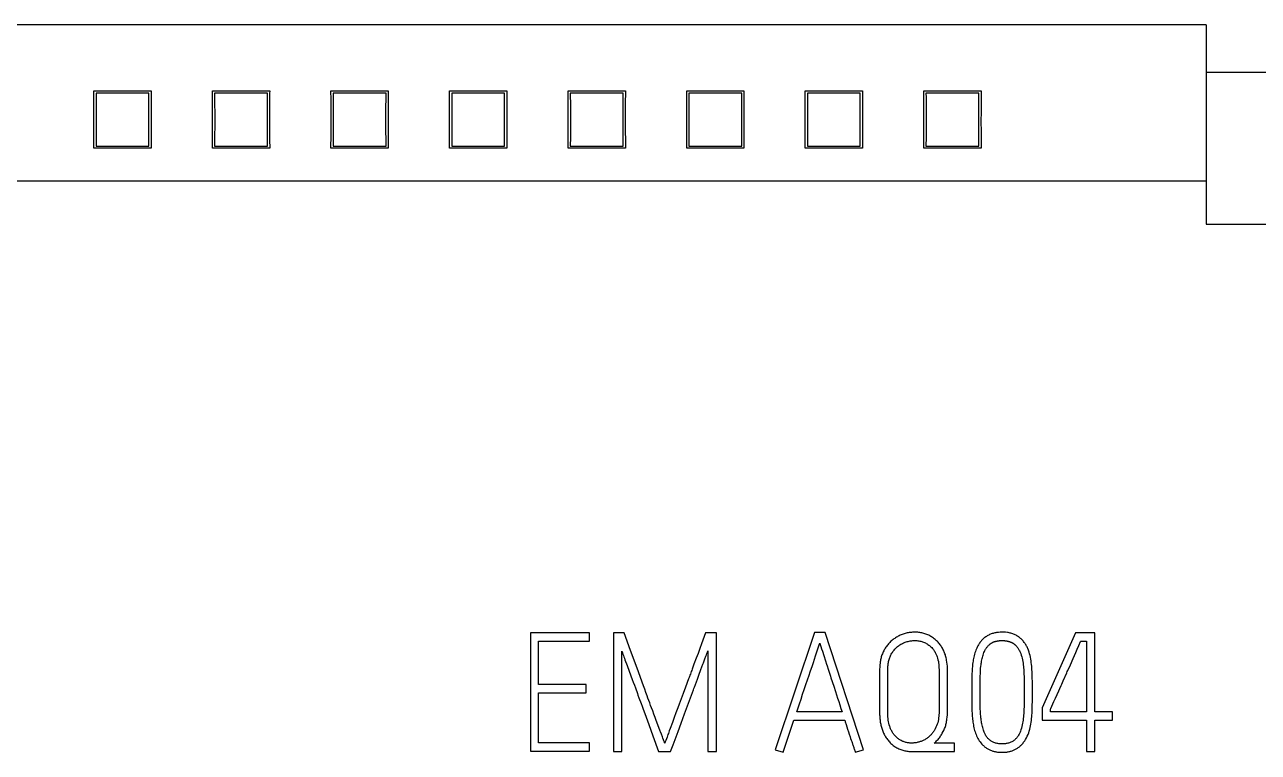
# Model space of a CAD drawing. Header units: inches. Extents: x 9000 to 22395, y 8106 to 17135.
# Drawn here: x 10440.5 to 10498.3, y 8405.4 to 8439.4 of the extents above; entities that cross this region are included whole.
import ezdxf

# ---------------------------------------------------------------- set-up
doc = ezdxf.new("R2010")
doc.units = ezdxf.units.IN
doc.header["$MEASUREMENT"] = 0
doc.layers.add('20000_FRONT_O', color=7, linetype='Continuous')
doc.layers.add('20500_FRONT_O_LABELING', color=7, linetype='Continuous')

msp = doc.modelspace()

# ---------------------------------------------------------------- linework, layer by layer
at = {"layer": '20000_FRONT_O', "linetype": 'Continuous'}
for p, q in [((10495.891, 8439.41), (10405.686, 8439.41)), ((10495.891, 8439.41), (10495.891, 8430.078)), ((10495.891, 8437.188), (10500.779, 8437.188)), ((10443.783, 8435.916), (10443.782, 8436.308)), ((10443.782, 8436.308), (10446.464, 8436.308)), ((10446.464, 8436.308), (10446.464, 8436.196)), ((10449.338, 8435.916), (10449.336, 8436.308)), ((10449.336, 8436.308), (10452.019, 8436.308)), ((10452.019, 8436.308), (10452.018, 8436.196)), ((10454.892, 8435.916), (10454.891, 8436.308)), ((10454.891, 8436.308), (10457.573, 8436.308)), ((10457.573, 8436.308), (10457.573, 8436.196)), ((10460.447, 8435.916), (10460.445, 8436.308)), ((10460.445, 8436.308), (10463.128, 8436.308)), ((10463.128, 8436.308), (10463.127, 8436.196)), ((10466.001, 8435.916), (10466, 8436.308)), ((10466, 8436.308), (10468.682, 8436.308)), ((10468.682, 8436.308), (10468.682, 8436.196)), ((10471.556, 8435.916), (10471.554, 8436.308)), ((10471.554, 8436.308), (10474.237, 8436.308)), ((10474.237, 8436.308), (10474.236, 8436.196)), ((10477.11, 8435.916), (10477.109, 8436.308)), ((10477.109, 8436.308), (10479.791, 8436.308)), ((10479.791, 8436.308), (10479.79, 8436.028)), ((10482.665, 8435.916), (10482.663, 8436.308)), ((10482.663, 8436.308), (10485.346, 8436.308)), ((10485.346, 8436.308), (10485.345, 8436.196)), ((10443.785, 8435.518), (10443.783, 8435.916)), ((10443.884, 8436.204), (10443.885, 8436.002)), ((10446.362, 8436.204), (10443.884, 8436.204)), ((10446.359, 8435.592), (10446.36, 8435.901)), ((10446.462, 8435.801), (10446.461, 8435.341)), ((10446.464, 8436.196), (10446.462, 8435.801)), ((10449.339, 8435.518), (10449.338, 8435.916)), ((10449.439, 8436.204), (10449.44, 8436.002)), ((10451.916, 8436.204), (10449.439, 8436.204)), ((10451.914, 8435.592), (10451.915, 8435.901)), ((10452.017, 8435.801), (10452.016, 8435.341)), ((10452.018, 8436.196), (10452.017, 8435.801)), ((10454.894, 8435.518), (10454.892, 8435.916)), ((10454.993, 8436.204), (10454.994, 8436.002)), ((10457.471, 8436.204), (10454.993, 8436.204)), ((10457.468, 8435.592), (10457.469, 8435.901)), ((10457.571, 8435.801), (10457.57, 8435.341)), ((10457.573, 8436.196), (10457.571, 8435.801)), ((10460.448, 8435.518), (10460.447, 8435.916)), ((10460.548, 8436.204), (10460.549, 8436.002)), ((10463.025, 8436.204), (10460.548, 8436.204)), ((10463.023, 8435.592), (10463.024, 8435.901)), ((10463.126, 8435.801), (10463.125, 8435.341)), ((10463.127, 8436.196), (10463.126, 8435.801)), ((10466.003, 8435.518), (10466.001, 8435.916)), ((10466.102, 8436.204), (10466.103, 8436.002)), ((10468.58, 8436.204), (10466.102, 8436.204)), ((10468.577, 8435.592), (10468.578, 8435.901)), ((10468.68, 8435.801), (10468.679, 8435.341)), ((10468.682, 8436.196), (10468.68, 8435.801)), ((10471.557, 8435.518), (10471.556, 8435.916)), ((10471.657, 8436.204), (10471.658, 8436.002)), ((10474.134, 8436.204), (10471.657, 8436.204)), ((10474.132, 8435.592), (10474.133, 8435.901)), ((10474.235, 8435.801), (10474.234, 8435.341)), ((10474.236, 8436.196), (10474.235, 8435.801)), ((10477.112, 8435.518), (10477.11, 8435.916)), ((10477.211, 8436.204), (10477.212, 8436.002)), ((10479.689, 8436.204), (10477.211, 8436.204)), ((10479.686, 8435.592), (10479.687, 8435.901)), ((10479.79, 8436.028), (10479.789, 8435.63)), ((10482.666, 8435.518), (10482.665, 8435.916)), ((10482.766, 8436.204), (10482.767, 8436.002)), ((10485.243, 8436.204), (10482.766, 8436.204)), ((10485.241, 8435.592), (10485.242, 8435.901)), ((10485.344, 8435.801), (10485.343, 8435.341)), ((10485.345, 8436.196), (10485.344, 8435.801)), ((10443.785, 8435.056), (10443.785, 8435.518)), ((10446.461, 8435.341), (10446.461, 8434.877)), ((10449.34, 8435.056), (10449.339, 8435.518)), ((10452.016, 8435.341), (10452.015, 8434.877)), ((10454.894, 8435.056), (10454.894, 8435.518)), ((10457.57, 8435.341), (10457.57, 8434.877)), ((10460.449, 8435.056), (10460.448, 8435.518)), ((10463.125, 8435.341), (10463.124, 8434.877)), ((10466.003, 8435.056), (10466.003, 8435.518)), ((10468.679, 8435.341), (10468.679, 8434.877)), ((10471.558, 8435.056), (10471.557, 8435.518)), ((10474.234, 8435.341), (10474.233, 8434.877)), ((10477.112, 8435.056), (10477.112, 8435.518)), ((10479.789, 8435.63), (10479.788, 8435.167)), ((10479.788, 8435.167), (10479.788, 8434.703)), ((10482.667, 8435.056), (10482.666, 8435.518)), ((10485.343, 8435.341), (10485.342, 8434.877)), ((10443.784, 8434.131), (10443.785, 8434.592)), ((10443.785, 8434.592), (10443.785, 8435.056)), ((10446.461, 8434.877), (10446.461, 8434.415)), ((10449.338, 8434.131), (10449.339, 8434.592)), ((10449.339, 8434.592), (10449.34, 8435.056)), ((10452.015, 8434.877), (10452.016, 8434.415)), ((10454.893, 8434.131), (10454.894, 8434.592)), ((10454.894, 8434.592), (10454.894, 8435.056)), ((10457.57, 8434.877), (10457.57, 8434.415)), ((10460.447, 8434.131), (10460.448, 8434.592)), ((10460.448, 8434.592), (10460.449, 8435.056)), ((10463.124, 8434.877), (10463.125, 8434.415)), ((10466.002, 8434.131), (10466.003, 8434.592)), ((10466.003, 8434.592), (10466.003, 8435.056)), ((10468.679, 8434.877), (10468.679, 8434.415)), ((10471.556, 8434.131), (10471.557, 8434.592)), ((10471.557, 8434.592), (10471.558, 8435.056)), ((10474.233, 8434.877), (10474.234, 8434.415)), ((10477.111, 8434.131), (10477.112, 8434.592)), ((10477.112, 8434.592), (10477.112, 8435.056)), ((10479.788, 8434.703), (10479.789, 8434.243)), ((10482.665, 8434.131), (10482.666, 8434.592)), ((10482.666, 8434.592), (10482.667, 8435.056)), ((10485.342, 8434.877), (10485.343, 8434.415)), ((10443.782, 8433.736), (10443.784, 8434.131)), ((10443.887, 8434.34), (10443.886, 8434.032)), ((10446.461, 8434.415), (10446.463, 8434.017)), ((10446.463, 8434.017), (10446.464, 8433.625)), ((10449.337, 8433.736), (10449.338, 8434.131)), ((10449.441, 8434.34), (10449.44, 8434.032)), ((10452.016, 8434.415), (10452.017, 8434.017)), ((10452.017, 8434.017), (10452.019, 8433.625)), ((10454.891, 8433.736), (10454.893, 8434.131)), ((10454.996, 8434.34), (10454.995, 8434.032)), ((10457.57, 8434.415), (10457.572, 8434.017)), ((10457.572, 8434.017), (10457.573, 8433.625)), ((10460.446, 8433.736), (10460.447, 8434.131)), ((10460.55, 8434.34), (10460.549, 8434.032)), ((10463.125, 8434.415), (10463.126, 8434.017)), ((10463.126, 8434.017), (10463.128, 8433.625)), ((10466, 8433.736), (10466.002, 8434.131)), ((10466.105, 8434.34), (10466.104, 8434.032)), ((10468.679, 8434.415), (10468.681, 8434.017)), ((10468.681, 8434.017), (10468.682, 8433.625)), ((10471.555, 8433.736), (10471.556, 8434.131)), ((10471.659, 8434.34), (10471.658, 8434.032)), ((10474.234, 8434.415), (10474.235, 8434.017)), ((10474.235, 8434.017), (10474.237, 8433.625)), ((10477.109, 8433.736), (10477.111, 8434.131)), ((10477.214, 8434.34), (10477.213, 8434.032)), ((10479.688, 8433.829), (10479.687, 8434.032)), ((10479.789, 8434.243), (10479.79, 8433.848)), ((10482.664, 8433.736), (10482.665, 8434.131)), ((10482.768, 8434.34), (10482.767, 8434.032)), ((10485.343, 8434.415), (10485.344, 8434.017)), ((10485.344, 8434.017), (10485.346, 8433.625)), ((10443.782, 8433.625), (10443.782, 8433.736)), ((10446.464, 8433.625), (10443.782, 8433.625)), ((10443.884, 8433.729), (10446.362, 8433.729)), ((10446.362, 8433.729), (10446.361, 8433.93)), ((10449.336, 8433.625), (10449.337, 8433.736)), ((10452.019, 8433.625), (10449.336, 8433.625)), ((10449.439, 8433.729), (10451.916, 8433.729)), ((10451.916, 8433.729), (10451.915, 8433.93)), ((10454.891, 8433.625), (10454.891, 8433.736)), ((10457.573, 8433.625), (10454.891, 8433.625)), ((10454.993, 8433.729), (10457.471, 8433.729)), ((10457.471, 8433.729), (10457.47, 8433.93)), ((10460.445, 8433.625), (10460.446, 8433.736)), ((10463.128, 8433.625), (10460.445, 8433.625)), ((10460.548, 8433.729), (10463.025, 8433.729)), ((10463.025, 8433.729), (10463.024, 8433.93)), ((10466, 8433.625), (10466, 8433.736)), ((10468.682, 8433.625), (10466, 8433.625)), ((10466.102, 8433.729), (10468.58, 8433.729)), ((10468.58, 8433.729), (10468.579, 8433.93)), ((10471.554, 8433.625), (10471.555, 8433.736)), ((10474.237, 8433.625), (10471.554, 8433.625)), ((10471.657, 8433.729), (10474.134, 8433.729)), ((10474.134, 8433.729), (10474.133, 8433.93)), ((10477.109, 8433.625), (10477.109, 8433.736)), ((10479.791, 8433.625), (10477.109, 8433.625)), ((10477.211, 8433.729), (10479.689, 8433.729)), ((10479.689, 8433.729), (10479.688, 8433.829)), ((10479.79, 8433.848), (10479.791, 8433.625)), ((10482.663, 8433.625), (10482.664, 8433.736)), ((10485.346, 8433.625), (10482.663, 8433.625)), ((10482.766, 8433.729), (10485.243, 8433.729)), ((10485.243, 8433.729), (10485.242, 8433.93)), ((10495.891, 8432.086), (10405.686, 8432.086)), ((10495.891, 8430.078), (10500.779, 8430.078))]:
    msp.add_line(p, q, dxfattribs=at)
for points in [[(10443.885, 8436.002), (10443.886, 8435.798), (10443.887, 8435.592), (10443.887, 8435.384), (10443.887, 8435.176), (10443.888, 8434.966), (10443.887, 8434.757), (10443.887, 8434.548), (10443.887, 8434.34)], [(10446.36, 8435.901), (10446.361, 8436.103), (10446.362, 8436.204)], [(10449.44, 8436.002), (10449.441, 8435.798), (10449.441, 8435.592), (10449.442, 8435.384), (10449.442, 8435.176), (10449.442, 8434.966), (10449.442, 8434.757), (10449.442, 8434.548), (10449.441, 8434.34)], [(10451.915, 8435.901), (10451.916, 8436.103), (10451.916, 8436.204)], [(10454.994, 8436.002), (10454.995, 8435.798), (10454.996, 8435.592), (10454.996, 8435.384), (10454.996, 8435.176), (10454.997, 8434.966), (10454.996, 8434.757), (10454.996, 8434.548), (10454.996, 8434.34)], [(10457.469, 8435.901), (10457.47, 8436.103), (10457.471, 8436.204)], [(10460.549, 8436.002), (10460.55, 8435.798), (10460.55, 8435.592), (10460.551, 8435.384), (10460.551, 8435.176), (10460.551, 8434.966), (10460.551, 8434.757), (10460.551, 8434.548), (10460.55, 8434.34)], [(10463.024, 8435.901), (10463.025, 8436.103), (10463.025, 8436.204)], [(10466.103, 8436.002), (10466.104, 8435.798), (10466.105, 8435.592), (10466.105, 8435.384), (10466.105, 8435.176), (10466.106, 8434.966), (10466.105, 8434.757), (10466.105, 8434.548), (10466.105, 8434.34)], [(10468.578, 8435.901), (10468.579, 8436.103), (10468.58, 8436.204)], [(10471.658, 8436.002), (10471.659, 8435.798), (10471.659, 8435.592), (10471.66, 8435.384), (10471.66, 8435.176), (10471.66, 8434.966), (10471.66, 8434.757), (10471.66, 8434.548), (10471.659, 8434.34)], [(10474.133, 8435.901), (10474.134, 8436.103), (10474.134, 8436.204)], [(10477.212, 8436.002), (10477.213, 8435.798), (10477.214, 8435.592), (10477.214, 8435.384), (10477.214, 8435.176), (10477.215, 8434.966), (10477.214, 8434.757), (10477.214, 8434.548), (10477.214, 8434.34)], [(10479.687, 8435.901), (10479.688, 8436.103), (10479.689, 8436.204)], [(10482.767, 8436.002), (10482.768, 8435.798), (10482.768, 8435.592), (10482.769, 8435.384), (10482.769, 8435.176), (10482.769, 8434.966), (10482.769, 8434.757), (10482.769, 8434.548), (10482.768, 8434.34)], [(10485.242, 8435.901), (10485.243, 8436.103), (10485.243, 8436.204)], [(10446.361, 8433.93), (10446.36, 8434.134), (10446.359, 8434.34), (10446.359, 8434.548), (10446.359, 8434.757), (10446.358, 8434.966), (10446.359, 8435.176), (10446.359, 8435.384), (10446.359, 8435.592)], [(10451.915, 8433.93), (10451.914, 8434.134), (10451.914, 8434.34), (10451.913, 8434.548), (10451.913, 8434.757), (10451.913, 8434.966), (10451.913, 8435.176), (10451.913, 8435.384), (10451.914, 8435.592)], [(10457.47, 8433.93), (10457.469, 8434.134), (10457.468, 8434.34), (10457.468, 8434.548), (10457.468, 8434.757), (10457.467, 8434.966), (10457.468, 8435.176), (10457.468, 8435.384), (10457.468, 8435.592)], [(10463.024, 8433.93), (10463.023, 8434.134), (10463.023, 8434.34), (10463.022, 8434.548), (10463.022, 8434.757), (10463.022, 8434.966), (10463.022, 8435.176), (10463.022, 8435.384), (10463.023, 8435.592)], [(10468.579, 8433.93), (10468.578, 8434.134), (10468.577, 8434.34), (10468.577, 8434.548), (10468.577, 8434.757), (10468.576, 8434.966), (10468.577, 8435.176), (10468.577, 8435.384), (10468.577, 8435.592)], [(10474.133, 8433.93), (10474.132, 8434.134), (10474.132, 8434.34), (10474.131, 8434.548), (10474.131, 8434.757), (10474.131, 8434.966), (10474.131, 8435.176), (10474.131, 8435.384), (10474.132, 8435.592)], [(10479.687, 8434.032), (10479.686, 8434.34), (10479.686, 8434.548), (10479.686, 8434.757), (10479.685, 8434.966), (10479.686, 8435.176), (10479.686, 8435.384), (10479.686, 8435.592)], [(10485.242, 8433.93), (10485.241, 8434.134), (10485.241, 8434.34), (10485.24, 8434.548), (10485.24, 8434.757), (10485.24, 8434.966), (10485.24, 8435.176), (10485.24, 8435.384), (10485.241, 8435.592)], [(10443.886, 8434.032), (10443.885, 8433.829), (10443.884, 8433.729)], [(10449.44, 8434.032), (10449.439, 8433.829), (10449.439, 8433.729)], [(10454.995, 8434.032), (10454.994, 8433.829), (10454.993, 8433.729)], [(10460.549, 8434.032), (10460.548, 8433.829), (10460.548, 8433.729)], [(10466.104, 8434.032), (10466.103, 8433.829), (10466.102, 8433.729)], [(10471.658, 8434.032), (10471.657, 8433.829), (10471.657, 8433.729)], [(10477.213, 8434.032), (10477.212, 8433.829), (10477.211, 8433.729)], [(10482.767, 8434.032), (10482.766, 8433.829), (10482.766, 8433.729)]]:
    msp.add_lwpolyline(points, dxfattribs=at)
at = {"layer": '20500_FRONT_O_LABELING', "linetype": 'Continuous'}
for p, q in [((10464.23, 8410.948), (10464.23, 8405.409)), ((10466.996, 8410.948), (10464.23, 8410.948)), ((10466.996, 8410.555), (10466.996, 8410.948)), ((10468.128, 8410.948), (10468.128, 8405.394)), ((10468.622, 8410.948), (10468.128, 8410.948)), ((10472.443, 8410.948), (10472.38, 8410.778)), ((10472.944, 8410.948), (10472.443, 8410.948)), ((10472.944, 8405.394), (10472.944, 8410.948)), ((10477.543, 8410.956), (10475.703, 8405.478)), ((10478.037, 8410.956), (10477.543, 8410.956)), ((10479.832, 8405.478), (10478.037, 8410.956)), ((10489.763, 8410.948), (10488.207, 8407.435)), ((10490.679, 8410.948), (10489.763, 8410.948)), ((10490.679, 8407.25), (10490.679, 8410.948)), ((10464.615, 8408.522), (10464.615, 8410.555)), ((10464.615, 8410.555), (10466.996, 8410.555)), ((10472.255, 8410.437), (10472.171, 8410.21)), ((10472.317, 8410.607), (10472.255, 8410.437)), ((10472.38, 8410.778), (10472.317, 8410.607)), ((10477.642, 8410.014), (10477.766, 8410.388)), ((10477.766, 8410.388), (10477.791, 8410.463)), ((10477.791, 8410.463), (10477.812, 8410.397)), ((10477.812, 8410.397), (10477.841, 8410.308)), ((10477.841, 8410.308), (10477.876, 8410.198)), ((10489.852, 8410.184), (10489.923, 8410.347)), ((10489.923, 8410.347), (10490.005, 8410.536)), ((10490.005, 8410.536), (10490.017, 8410.563)), ((10490.017, 8410.563), (10490.287, 8410.563)), ((10490.287, 8410.563), (10490.287, 8407.25)), ((10468.521, 8405.394), (10468.521, 8410.085)), ((10472.002, 8409.757), (10471.897, 8409.473)), ((10472.087, 8409.984), (10472.002, 8409.757)), ((10472.171, 8410.21), (10472.087, 8409.984)), ((10472.551, 8410.101), (10472.551, 8405.394)), ((10477.492, 8409.565), (10477.542, 8409.715)), ((10477.542, 8409.715), (10477.592, 8409.864)), ((10477.592, 8409.864), (10477.642, 8410.014)), ((10477.876, 8410.198), (10477.911, 8410.087)), ((10477.911, 8410.087), (10477.976, 8409.883)), ((10477.976, 8409.883), (10478.053, 8409.644)), ((10489.53, 8409.454), (10489.661, 8409.752)), ((10489.661, 8409.752), (10489.721, 8409.887)), ((10489.721, 8409.887), (10489.78, 8410.022)), ((10489.78, 8410.022), (10489.852, 8410.184)), ((10468.761, 8409.423), (10468.859, 8409.159)), ((10468.859, 8409.159), (10469.006, 8408.764)), ((10472.127, 8408.972), (10472.221, 8409.223)), ((10472.221, 8409.223), (10472.268, 8409.349)), ((10477.442, 8409.416), (10477.492, 8409.565)), ((10478.053, 8409.644), (10478.104, 8409.484)), ((10478.182, 8409.244), (10478.26, 8409.005)), ((10469.006, 8408.764), (10469.055, 8408.632)), ((10469.055, 8408.632), (10469.104, 8408.5)), ((10471.917, 8408.408), (10472.057, 8408.784)), ((10472.057, 8408.784), (10472.127, 8408.972)), ((10477.137, 8408.521), (10477.213, 8408.745)), ((10477.213, 8408.745), (10477.289, 8408.968)), ((10478.313, 8408.846), (10478.443, 8408.447)), ((10483.376, 8408.933), (10483.376, 8407.57)), ((10489.123, 8408.537), (10489.195, 8408.698)), ((10489.195, 8408.698), (10489.363, 8409.076)), ((10466.85, 8408.522), (10464.615, 8408.522)), ((10464.615, 8405.794), (10464.615, 8408.137)), ((10464.615, 8408.137), (10466.85, 8408.137)), ((10466.85, 8408.137), (10466.85, 8408.522)), ((10469.104, 8408.5), (10469.152, 8408.368)), ((10469.152, 8408.368), (10469.248, 8408.103)), ((10469.592, 8408.309), (10469.538, 8408.46)), ((10469.647, 8408.157), (10469.592, 8408.309)), ((10469.701, 8408.006), (10469.647, 8408.157)), ((10469.742, 8407.893), (10469.701, 8408.006)), ((10471.39, 8408.113), (10471.201, 8407.602)), ((10471.495, 8408.397), (10471.39, 8408.113)), ((10471.73, 8407.906), (10471.777, 8408.031)), ((10471.777, 8408.031), (10471.823, 8408.157)), ((10476.911, 8407.848), (10476.986, 8408.072)), ((10476.986, 8408.072), (10477.062, 8408.297)), ((10477.062, 8408.297), (10477.137, 8408.521)), ((10478.443, 8408.447), (10478.521, 8408.208)), ((10478.521, 8408.208), (10478.573, 8408.048)), ((10478.573, 8408.048), (10478.625, 8407.889)), ((10488.834, 8407.889), (10488.99, 8408.24)), ((10488.99, 8408.24), (10489.038, 8408.348)), ((10469.32, 8407.905), (10469.418, 8407.641)), ((10469.418, 8407.641), (10469.467, 8407.509)), ((10469.467, 8407.509), (10469.515, 8407.376)), ((10469.515, 8407.376), (10469.587, 8407.178)), ((10469.783, 8407.78), (10469.742, 8407.893)), ((10469.825, 8407.666), (10469.783, 8407.78)), ((10469.866, 8407.553), (10469.825, 8407.666)), ((10469.908, 8407.44), (10469.866, 8407.553)), ((10469.964, 8407.29), (10469.908, 8407.44)), ((10471.138, 8407.432), (10471.054, 8407.206)), ((10471.201, 8407.602), (10471.138, 8407.432)), ((10471.453, 8407.152), (10471.73, 8407.906)), ((10476.712, 8407.25), (10476.836, 8407.624)), ((10476.836, 8407.624), (10476.911, 8407.848)), ((10478.625, 8407.889), (10478.677, 8407.729)), ((10478.677, 8407.729), (10478.728, 8407.57)), ((10478.728, 8407.57), (10478.78, 8407.41)), ((10478.78, 8407.41), (10478.831, 8407.25)), ((10488.207, 8407.435), (10488.207, 8406.865)), ((10488.762, 8407.727), (10488.834, 8407.889)), ((10469.587, 8407.178), (10469.78, 8406.649)), ((10470.02, 8407.139), (10469.964, 8407.29)), ((10470.076, 8406.988), (10470.02, 8407.139)), ((10470.132, 8406.838), (10470.076, 8406.988)), ((10471.054, 8407.206), (10470.97, 8406.979)), ((10471.29, 8406.712), (10471.453, 8407.152)), ((10476.073, 8405.355), (10476.581, 8406.857)), ((10476.581, 8406.857), (10478.962, 8406.857)), ((10478.831, 8407.25), (10476.712, 8407.25)), ((10478.962, 8406.857), (10478.986, 8406.78)), ((10488.207, 8406.865), (10490.287, 8406.865)), ((10488.592, 8407.25), (10488.592, 8407.35)), ((10490.287, 8407.25), (10488.592, 8407.25)), ((10490.287, 8406.865), (10490.287, 8405.394)), ((10491.496, 8407.25), (10490.679, 8407.25)), ((10490.679, 8405.394), (10490.679, 8406.865)), ((10490.679, 8406.865), (10491.496, 8406.865)), ((10491.496, 8406.865), (10491.496, 8407.25)), ((10469.78, 8406.649), (10469.973, 8406.12)), ((10470.737, 8406.355), (10470.695, 8406.242)), ((10470.779, 8406.469), (10470.737, 8406.355)), ((10470.918, 8405.708), (10471.15, 8406.336)), ((10471.15, 8406.336), (10471.29, 8406.712)), ((10478.986, 8406.78), (10479.022, 8406.664)), ((10479.022, 8406.664), (10479.059, 8406.548)), ((10479.059, 8406.548), (10479.096, 8406.432)), ((10479.096, 8406.432), (10479.133, 8406.316)), ((10479.133, 8406.316), (10479.171, 8406.201)), ((10466.996, 8405.794), (10464.615, 8405.794)), ((10466.996, 8405.409), (10466.996, 8405.794)), ((10469.973, 8406.12), (10470.24, 8405.394)), ((10470.414, 8406.085), (10470.372, 8406.198)), ((10470.443, 8406.01), (10470.414, 8406.085)), ((10470.471, 8405.935), (10470.443, 8406.01)), ((10470.802, 8405.394), (10470.918, 8405.708)), ((10479.171, 8406.201), (10479.209, 8406.085)), ((10479.209, 8406.085), (10479.235, 8406.008)), ((10479.235, 8406.008), (10479.261, 8405.931)), ((10484.108, 8405.786), (10483.152, 8405.786)), ((10484.108, 8405.394), (10484.108, 8405.786)), ((10464.23, 8405.409), (10466.996, 8405.409)), ((10468.128, 8405.394), (10468.521, 8405.394)), ((10470.24, 8405.394), (10470.802, 8405.394)), ((10472.551, 8405.394), (10472.944, 8405.394)), ((10475.703, 8405.478), (10476.073, 8405.355)), ((10479.455, 8405.355), (10479.832, 8405.478)), ((10482.452, 8405.394), (10484.108, 8405.394)), ((10490.287, 8405.394), (10490.679, 8405.394))]:
    msp.add_line(p, q, dxfattribs=at)
for points in [[(10469.538, 8408.46), (10469.231, 8409.289), (10468.926, 8410.118), (10468.622, 8410.948)], [(10483.768, 8407.3), (10483.768, 8409.084), (10483.769, 8409.183), (10483.768, 8409.282), (10483.766, 8409.381), (10483.759, 8409.479), (10483.748, 8409.576), (10483.733, 8409.673), (10483.723, 8409.722), (10483.712, 8409.77), (10483.7, 8409.818), (10483.687, 8409.865), (10483.672, 8409.912), (10483.656, 8409.959), (10483.639, 8410.005), (10483.621, 8410.05), (10483.601, 8410.095), (10483.58, 8410.14), (10483.558, 8410.183), (10483.534, 8410.227), (10483.509, 8410.269), (10483.483, 8410.311), (10483.456, 8410.351), (10483.427, 8410.391), (10483.397, 8410.43), (10483.365, 8410.468), (10483.333, 8410.505), (10483.299, 8410.541), (10483.264, 8410.576), (10483.228, 8410.609), (10483.19, 8410.641), (10483.152, 8410.672), (10483.113, 8410.702), (10483.072, 8410.73), (10483.031, 8410.757), (10482.988, 8410.783), (10482.945, 8410.807), (10482.901, 8410.83), (10482.856, 8410.851), (10482.81, 8410.87), (10482.764, 8410.888), (10482.717, 8410.904), (10482.67, 8410.918), (10482.622, 8410.931), (10482.575, 8410.942), (10482.526, 8410.952), (10482.478, 8410.96), (10482.429, 8410.967), (10482.38, 8410.972), (10482.33, 8410.975), (10482.281, 8410.977), (10482.232, 8410.978), (10482.182, 8410.977), (10482.133, 8410.974), (10482.084, 8410.97), (10482.034, 8410.965), (10481.985, 8410.958), (10481.937, 8410.95), (10481.888, 8410.94), (10481.84, 8410.929), (10481.792, 8410.916), (10481.744, 8410.902), (10481.697, 8410.887), (10481.651, 8410.87), (10481.605, 8410.852), (10481.559, 8410.833), (10481.515, 8410.812), (10481.47, 8410.79), (10481.427, 8410.767), (10481.384, 8410.742), (10481.342, 8410.716), (10481.301, 8410.689), (10481.261, 8410.66), (10481.222, 8410.63), (10481.183, 8410.599), (10481.145, 8410.567), (10481.109, 8410.534), (10481.073, 8410.499), (10481.038, 8410.463), (10481.005, 8410.427), (10480.973, 8410.389), (10480.942, 8410.35), (10480.912, 8410.311), (10480.883, 8410.27), (10480.856, 8410.229), (10480.83, 8410.187), (10480.806, 8410.144), (10480.783, 8410.1), (10480.761, 8410.056), (10480.74, 8410.011), (10480.721, 8409.966), (10480.703, 8409.92), (10480.686, 8409.874), (10480.672, 8409.827), (10480.658, 8409.78), (10480.646, 8409.732), (10480.636, 8409.684), (10480.627, 8409.636), (10480.619, 8409.587), (10480.613, 8409.538), (10480.603, 8409.44), (10480.597, 8409.341), (10480.595, 8409.242), (10480.595, 8407.165)], [(10487.749, 8408.624), (10487.748, 8408.708), (10487.747, 8408.793), (10487.745, 8408.878), (10487.743, 8408.963), (10487.741, 8409.047), (10487.737, 8409.132), (10487.732, 8409.216), (10487.726, 8409.301), (10487.719, 8409.385), (10487.71, 8409.469), (10487.7, 8409.552), (10487.688, 8409.636), (10487.674, 8409.719), (10487.658, 8409.802), (10487.639, 8409.884), (10487.617, 8409.966), (10487.592, 8410.047), (10487.565, 8410.128), (10487.533, 8410.207), (10487.516, 8410.245), (10487.498, 8410.284), (10487.479, 8410.322), (10487.458, 8410.359), (10487.436, 8410.395), (10487.413, 8410.431), (10487.39, 8410.466), (10487.364, 8410.5), (10487.338, 8410.534), (10487.311, 8410.566), (10487.283, 8410.598), (10487.253, 8410.629), (10487.223, 8410.659), (10487.192, 8410.687), (10487.159, 8410.715), (10487.126, 8410.741), (10487.092, 8410.766), (10487.056, 8410.789), (10487.02, 8410.811), (10486.983, 8410.832), (10486.945, 8410.851), (10486.906, 8410.869), (10486.867, 8410.885), (10486.827, 8410.9), (10486.787, 8410.914), (10486.746, 8410.926), (10486.704, 8410.937), (10486.663, 8410.946), (10486.621, 8410.955), (10486.579, 8410.961), (10486.495, 8410.972), (10486.41, 8410.977), (10486.325, 8410.979), (10486.241, 8410.976), (10486.156, 8410.97), (10486.071, 8410.959), (10486.03, 8410.952), (10485.988, 8410.943), (10485.947, 8410.934), (10485.906, 8410.923), (10485.865, 8410.91), (10485.825, 8410.896), (10485.785, 8410.881), (10485.746, 8410.864), (10485.707, 8410.845), (10485.67, 8410.825), (10485.633, 8410.804), (10485.597, 8410.782), (10485.563, 8410.757), (10485.529, 8410.732), (10485.496, 8410.706), (10485.464, 8410.678), (10485.433, 8410.649), (10485.403, 8410.618), (10485.374, 8410.587), (10485.346, 8410.555), (10485.319, 8410.522), (10485.293, 8410.488), (10485.269, 8410.454), (10485.245, 8410.419), (10485.223, 8410.383), (10485.202, 8410.346), (10485.182, 8410.309), (10485.163, 8410.271), (10485.145, 8410.233), (10485.128, 8410.193)], [(10480.98, 8407.165), (10480.98, 8409.013), (10480.98, 8409.105), (10480.979, 8409.197), (10480.98, 8409.29), (10480.981, 8409.336), (10480.983, 8409.382), (10480.987, 8409.428), (10480.992, 8409.474), (10480.998, 8409.519), (10481.005, 8409.565), (10481.015, 8409.609), (10481.025, 8409.654), (10481.037, 8409.698), (10481.051, 8409.742), (10481.066, 8409.785), (10481.083, 8409.828), (10481.101, 8409.87), (10481.121, 8409.911), (10481.142, 8409.952), (10481.165, 8409.992), (10481.19, 8410.031), (10481.215, 8410.07), (10481.243, 8410.107), (10481.271, 8410.143), (10481.301, 8410.178), (10481.333, 8410.212), (10481.366, 8410.244), (10481.4, 8410.276), (10481.435, 8410.305), (10481.472, 8410.334), (10481.509, 8410.361), (10481.548, 8410.386), (10481.587, 8410.41), (10481.627, 8410.433), (10481.668, 8410.454), (10481.71, 8410.473), (10481.752, 8410.491), (10481.795, 8410.508), (10481.839, 8410.522), (10481.883, 8410.536), (10481.927, 8410.548), (10481.972, 8410.558), (10482.017, 8410.567), (10482.063, 8410.574), (10482.109, 8410.58), (10482.155, 8410.584), (10482.201, 8410.586), (10482.247, 8410.586), (10482.293, 8410.585), (10482.339, 8410.582), (10482.385, 8410.578), (10482.431, 8410.571), (10482.476, 8410.563), (10482.521, 8410.553), (10482.566, 8410.54), (10482.61, 8410.526), (10482.654, 8410.51), (10482.696, 8410.493), (10482.738, 8410.473), (10482.778, 8410.452), (10482.818, 8410.428), (10482.857, 8410.404), (10482.894, 8410.377), (10482.931, 8410.349), (10482.966, 8410.319), (10483, 8410.288), (10483.033, 8410.255), (10483.064, 8410.22)], [(10485.301, 8408.329), (10485.303, 8408.564), (10485.304, 8408.682), (10485.305, 8408.8), (10485.308, 8408.918), (10485.313, 8409.036), (10485.319, 8409.154), (10485.327, 8409.272), (10485.338, 8409.389), (10485.344, 8409.448), (10485.352, 8409.506), (10485.36, 8409.564), (10485.369, 8409.623), (10485.38, 8409.68), (10485.392, 8409.738), (10485.406, 8409.795), (10485.421, 8409.852), (10485.438, 8409.908), (10485.457, 8409.964), (10485.478, 8410.019), (10485.502, 8410.073), (10485.528, 8410.126), (10485.557, 8410.177), (10485.573, 8410.202), (10485.589, 8410.226), (10485.606, 8410.25), (10485.623, 8410.274), (10485.642, 8410.297), (10485.661, 8410.319), (10485.681, 8410.341), (10485.701, 8410.362)], [(10485.701, 8410.362), (10485.713, 8410.374), (10485.725, 8410.386), (10485.738, 8410.397), (10485.75, 8410.408), (10485.763, 8410.418), (10485.776, 8410.428), (10485.789, 8410.438), (10485.803, 8410.448), (10485.817, 8410.457), (10485.831, 8410.465), (10485.845, 8410.474), (10485.859, 8410.482), (10485.874, 8410.49), (10485.889, 8410.497), (10485.904, 8410.504), (10485.919, 8410.511), (10485.935, 8410.518), (10485.95, 8410.524), (10485.966, 8410.529), (10485.981, 8410.535), (10485.997, 8410.54), (10486.013, 8410.545), (10486.029, 8410.549), (10486.045, 8410.553), (10486.061, 8410.557), (10486.077, 8410.561), (10486.094, 8410.564), (10486.11, 8410.567), (10486.126, 8410.57), (10486.143, 8410.573), (10486.159, 8410.575), (10486.176, 8410.577), (10486.192, 8410.579), (10486.209, 8410.581), (10486.225, 8410.582), (10486.242, 8410.583), (10486.258, 8410.584), (10486.275, 8410.585), (10486.291, 8410.585), (10486.308, 8410.586), (10486.324, 8410.586), (10486.341, 8410.586), (10486.357, 8410.586), (10486.374, 8410.585), (10486.39, 8410.585), (10486.407, 8410.584), (10486.423, 8410.583), (10486.439, 8410.582), (10486.456, 8410.58), (10486.472, 8410.579), (10486.489, 8410.577), (10486.505, 8410.575), (10486.522, 8410.573), (10486.538, 8410.57), (10486.554, 8410.567), (10486.571, 8410.564), (10486.587, 8410.561), (10486.603, 8410.557), (10486.62, 8410.553), (10486.636, 8410.549), (10486.652, 8410.544), (10486.668, 8410.539), (10486.683, 8410.534), (10486.699, 8410.529), (10486.715, 8410.523), (10486.73, 8410.517), (10486.745, 8410.511), (10486.76, 8410.504), (10486.775, 8410.497), (10486.79, 8410.489), (10486.805, 8410.482), (10486.82, 8410.473), (10486.834, 8410.465), (10486.848, 8410.456), (10486.862, 8410.447), (10486.876, 8410.438), (10486.89, 8410.428), (10486.903, 8410.418), (10486.916, 8410.407), (10486.929, 8410.397), (10486.941, 8410.386), (10486.953, 8410.374), (10486.965, 8410.362)], [(10486.965, 8410.362), (10486.991, 8410.334), (10487.016, 8410.305), (10487.04, 8410.274), (10487.062, 8410.243), (10487.083, 8410.212), (10487.104, 8410.18), (10487.123, 8410.147), (10487.141, 8410.113), (10487.158, 8410.079), (10487.174, 8410.045), (10487.189, 8410.01), (10487.203, 8409.974), (10487.229, 8409.902), (10487.251, 8409.829), (10487.271, 8409.755), (10487.287, 8409.68), (10487.301, 8409.605), (10487.313, 8409.53), (10487.323, 8409.454), (10487.331, 8409.378), (10487.338, 8409.302), (10487.344, 8409.226), (10487.349, 8409.149), (10487.352, 8409.073), (10487.355, 8408.996), (10487.358, 8408.92), (10487.359, 8408.844), (10487.361, 8408.768), (10487.362, 8408.692), (10487.364, 8408.615), (10487.364, 8408.539), (10487.365, 8408.463), (10487.366, 8408.387), (10487.366, 8408.311), (10487.366, 8408.235), (10487.366, 8408.159)], [(10468.521, 8410.085), (10468.544, 8410.018), (10468.568, 8409.952), (10468.591, 8409.886), (10468.615, 8409.82), (10468.64, 8409.754), (10468.664, 8409.687), (10468.761, 8409.423)], [(10472.339, 8409.537), (10472.41, 8409.724), (10472.458, 8409.85)], [(10472.458, 8409.85), (10472.481, 8409.912), (10472.505, 8409.975), (10472.528, 8410.038), (10472.551, 8410.101)], [(10483.064, 8410.22), (10483.088, 8410.191), (10483.112, 8410.161), (10483.134, 8410.13), (10483.155, 8410.099), (10483.175, 8410.067), (10483.194, 8410.034), (10483.211, 8410.001), (10483.228, 8409.968), (10483.244, 8409.934), (10483.259, 8409.899), (10483.273, 8409.864), (10483.286, 8409.829), (10483.309, 8409.758), (10483.328, 8409.685), (10483.344, 8409.612), (10483.357, 8409.537), (10483.366, 8409.462), (10483.372, 8409.387), (10483.375, 8409.312), (10483.377, 8409.237), (10483.377, 8409.161), (10483.377, 8409.085), (10483.376, 8409.009), (10483.376, 8408.933)], [(10485.128, 8410.193), (10485.104, 8410.131), (10485.081, 8410.068), (10485.06, 8410.005), (10485.042, 8409.941), (10485.024, 8409.877), (10485.009, 8409.813), (10484.995, 8409.749), (10484.982, 8409.684), (10484.971, 8409.618), (10484.961, 8409.553), (10484.952, 8409.487), (10484.944, 8409.421), (10484.938, 8409.355), (10484.932, 8409.289), (10484.923, 8409.157), (10484.918, 8409.024), (10484.913, 8408.891), (10484.911, 8408.758), (10484.909, 8408.625), (10484.907, 8408.492), (10484.907, 8408.36), (10484.907, 8408.227), (10484.908, 8408.094), (10484.909, 8407.828)], [(10471.897, 8409.473), (10471.812, 8409.247), (10471.791, 8409.19), (10471.77, 8409.133), (10471.727, 8409.02)], [(10472.268, 8409.349), (10472.315, 8409.474), (10472.339, 8409.537)], [(10477.289, 8408.968), (10477.34, 8409.118), (10477.442, 8409.416)], [(10478.104, 8409.484), (10478.13, 8409.404), (10478.182, 8409.244)], [(10489.363, 8409.076), (10489.387, 8409.13), (10489.411, 8409.184)], [(10489.411, 8409.184), (10489.423, 8409.211), (10489.53, 8409.454)], [(10471.727, 8409.02), (10471.706, 8408.963), (10471.685, 8408.907), (10471.664, 8408.85), (10471.643, 8408.793), (10471.495, 8408.397)], [(10478.26, 8409.005), (10478.286, 8408.926), (10478.313, 8408.846)], [(10487.227, 8405.694), (10487.257, 8405.725), (10487.285, 8405.756), (10487.313, 8405.789), (10487.339, 8405.822), (10487.364, 8405.856), (10487.389, 8405.891), (10487.412, 8405.926), (10487.434, 8405.962), (10487.475, 8406.036), (10487.512, 8406.112), (10487.546, 8406.189), (10487.576, 8406.269), (10487.603, 8406.349), (10487.627, 8406.431), (10487.648, 8406.513), (10487.666, 8406.595), (10487.681, 8406.679), (10487.695, 8406.762), (10487.706, 8406.846), (10487.716, 8406.93), (10487.724, 8407.015), (10487.73, 8407.1), (10487.735, 8407.184), (10487.739, 8407.269), (10487.742, 8407.354), (10487.744, 8407.439), (10487.746, 8407.524), (10487.747, 8407.608), (10487.749, 8407.693), (10487.75, 8407.777), (10487.75, 8407.862), (10487.751, 8407.947), (10487.751, 8408.031), (10487.751, 8408.116), (10487.751, 8408.2), (10487.751, 8408.285), (10487.75, 8408.37), (10487.749, 8408.624)], [(10489.038, 8408.348), (10489.098, 8408.483), (10489.123, 8408.537)], [(10469.248, 8408.103), (10469.272, 8408.037), (10469.32, 8407.905)], [(10471.823, 8408.157), (10471.87, 8408.282), (10471.893, 8408.345), (10471.917, 8408.408)], [(10485.475, 8406.342), (10485.455, 8406.398), (10485.437, 8406.454), (10485.421, 8406.511), (10485.406, 8406.568), (10485.392, 8406.625), (10485.38, 8406.683), (10485.369, 8406.74), (10485.36, 8406.798), (10485.351, 8406.856), (10485.344, 8406.915), (10485.337, 8406.973), (10485.331, 8407.032), (10485.322, 8407.149), (10485.315, 8407.267), (10485.31, 8407.385), (10485.307, 8407.503), (10485.304, 8407.621), (10485.302, 8407.739), (10485.301, 8407.857), (10485.3, 8407.975), (10485.3, 8408.093), (10485.3, 8408.211), (10485.301, 8408.329)], [(10487.366, 8408.159), (10487.366, 8408.006), (10487.366, 8407.93), (10487.365, 8407.854), (10487.365, 8407.778), (10487.364, 8407.702), (10487.363, 8407.626), (10487.362, 8407.549), (10487.36, 8407.473), (10487.357, 8407.397), (10487.354, 8407.321), (10487.351, 8407.245), (10487.346, 8407.169), (10487.341, 8407.093), (10487.334, 8407.016), (10487.326, 8406.94), (10487.316, 8406.864), (10487.304, 8406.788), (10487.291, 8406.712), (10487.275, 8406.637), (10487.258, 8406.562), (10487.237, 8406.487), (10487.214, 8406.413), (10487.188, 8406.34), (10487.173, 8406.304), (10487.158, 8406.268), (10487.141, 8406.233), (10487.124, 8406.199), (10487.105, 8406.165), (10487.085, 8406.132), (10487.063, 8406.1), (10487.04, 8406.068), (10487.016, 8406.037), (10486.991, 8406.008), (10486.965, 8405.979), (10486.937, 8405.952), (10486.908, 8405.926), (10486.878, 8405.902), (10486.847, 8405.88), (10486.814, 8405.859), (10486.78, 8405.841), (10486.745, 8405.824), (10486.709, 8405.81), (10486.672, 8405.797), (10486.635, 8405.786), (10486.598, 8405.776), (10486.56, 8405.768), (10486.522, 8405.761), (10486.483, 8405.756), (10486.445, 8405.752), (10486.406, 8405.75), (10486.367, 8405.748), (10486.329, 8405.748), (10486.29, 8405.748), (10486.252, 8405.75), (10486.213, 8405.752), (10486.175, 8405.757), (10486.137, 8405.762), (10486.099, 8405.769), (10486.061, 8405.777), (10486.024, 8405.786), (10485.986, 8405.798), (10485.95, 8405.811), (10485.914, 8405.826), (10485.879, 8405.843), (10485.845, 8405.861), (10485.812, 8405.882), (10485.781, 8405.904), (10485.75, 8405.928), (10485.721, 8405.953), (10485.693, 8405.98), (10485.667, 8406.009), (10485.642, 8406.038), (10485.619, 8406.069), (10485.596, 8406.1), (10485.575, 8406.132), (10485.555, 8406.166), (10485.537, 8406.199), (10485.519, 8406.234), (10485.503, 8406.269), (10485.488, 8406.305), (10485.475, 8406.342)], [(10483.376, 8407.57), (10483.376, 8407.494), (10483.377, 8407.418), (10483.377, 8407.343), (10483.377, 8407.267), (10483.376, 8407.191), (10483.373, 8407.115), (10483.368, 8407.04), (10483.359, 8406.964), (10483.348, 8406.888), (10483.332, 8406.814), (10483.313, 8406.74), (10483.29, 8406.668), (10483.263, 8406.597), (10483.233, 8406.527), (10483.199, 8406.458), (10483.181, 8406.425), (10483.162, 8406.392), (10483.142, 8406.36), (10483.121, 8406.328), (10483.099, 8406.297), (10483.076, 8406.267), (10483.052, 8406.238), (10483.028, 8406.209), (10483.002, 8406.18), (10482.976, 8406.153), (10482.949, 8406.126), (10482.921, 8406.101), (10482.892, 8406.076), (10482.862, 8406.052), (10482.832, 8406.029), (10482.801, 8406.006), (10482.77, 8405.985), (10482.738, 8405.965), (10482.705, 8405.946), (10482.672, 8405.928), (10482.638, 8405.911), (10482.603, 8405.895), (10482.568, 8405.88), (10482.533, 8405.866), (10482.497, 8405.854), (10482.461, 8405.842), (10482.424, 8405.831), (10482.387, 8405.822), (10482.35, 8405.813), (10482.313, 8405.806), (10482.275, 8405.8), (10482.237, 8405.795), (10482.199, 8405.791), (10482.161, 8405.788), (10482.123, 8405.787), (10482.085, 8405.787), (10482.047, 8405.788), (10482.01, 8405.79), (10481.972, 8405.793), (10481.934, 8405.798), (10481.897, 8405.804), (10481.859, 8405.811), (10481.822, 8405.82), (10481.786, 8405.83), (10481.749, 8405.841), (10481.714, 8405.854), (10481.678, 8405.868), (10481.643, 8405.884), (10481.609, 8405.9), (10481.576, 8405.918), (10481.543, 8405.938), (10481.511, 8405.958), (10481.48, 8405.98), (10481.45, 8406.003), (10481.42, 8406.028), (10481.392, 8406.053), (10481.364, 8406.079), (10481.337, 8406.107), (10481.312, 8406.135), (10481.287, 8406.164), (10481.263, 8406.194), (10481.24, 8406.225), (10481.218, 8406.256), (10481.197, 8406.289), (10481.177, 8406.321), (10481.158, 8406.355), (10481.141, 8406.389), (10481.124, 8406.423), (10481.108, 8406.458), (10481.094, 8406.493), (10481.08, 8406.529), (10481.068, 8406.565), (10481.045, 8406.638), (10481.027, 8406.712), (10481.012, 8406.787), (10481, 8406.862), (10480.991, 8406.937), (10480.984, 8407.013), (10480.981, 8407.089), (10480.98, 8407.165)], [(10484.909, 8407.828), (10484.91, 8407.695), (10484.911, 8407.562), (10484.914, 8407.429), (10484.918, 8407.297), (10484.924, 8407.164), (10484.933, 8407.032), (10484.939, 8406.966), (10484.946, 8406.9), (10484.954, 8406.834), (10484.963, 8406.768), (10484.974, 8406.702), (10484.985, 8406.637), (10484.998, 8406.572), (10485.013, 8406.507), (10485.029, 8406.442), (10485.046, 8406.379), (10485.065, 8406.315), (10485.086, 8406.252), (10485.109, 8406.19), (10485.134, 8406.128), (10485.161, 8406.068), (10485.192, 8406.009), (10485.225, 8405.952), (10485.261, 8405.897), (10485.299, 8405.843), (10485.341, 8405.791), (10485.385, 8405.741), (10485.432, 8405.694)], [(10488.592, 8407.35), (10488.604, 8407.377), (10488.616, 8407.404), (10488.762, 8407.727)], [(10470.372, 8406.198), (10470.33, 8406.311), (10470.316, 8406.349), (10470.302, 8406.386), (10470.132, 8406.838)], [(10470.97, 8406.979), (10470.885, 8406.752), (10470.779, 8406.469)], [(10480.595, 8407.165), (10480.595, 8407.116), (10480.597, 8407.066), (10480.599, 8407.017), (10480.602, 8406.968), (10480.607, 8406.918), (10480.612, 8406.87), (10480.618, 8406.821), (10480.626, 8406.772), (10480.634, 8406.724), (10480.644, 8406.675), (10480.655, 8406.627), (10480.667, 8406.579), (10480.68, 8406.531), (10480.694, 8406.484), (10480.709, 8406.437), (10480.726, 8406.39), (10480.743, 8406.344), (10480.762, 8406.298), (10480.782, 8406.253), (10480.804, 8406.208), (10480.826, 8406.164), (10480.85, 8406.121), (10480.875, 8406.078), (10480.901, 8406.036), (10480.929, 8405.995), (10480.958, 8405.955), (10480.988, 8405.916), (10481.019, 8405.877), (10481.052, 8405.84), (10481.086, 8405.804), (10481.121, 8405.769), (10481.158, 8405.736), (10481.196, 8405.704), (10481.235, 8405.673), (10481.275, 8405.644), (10481.317, 8405.616), (10481.359, 8405.59), (10481.402, 8405.565), (10481.446, 8405.542), (10481.491, 8405.52), (10481.536, 8405.501), (10481.583, 8405.483), (10481.629, 8405.466), (10481.676, 8405.452), (10481.724, 8405.439), (10481.772, 8405.427), (10481.82, 8405.418), (10481.869, 8405.41), (10481.917, 8405.404), (10481.966, 8405.4), (10482.014, 8405.396), (10482.063, 8405.394), (10482.16, 8405.392), (10482.258, 8405.393), (10482.355, 8405.394), (10482.452, 8405.394)], [(10483.152, 8405.786), (10483.19, 8405.819), (10483.227, 8405.853), (10483.263, 8405.888), (10483.297, 8405.924), (10483.33, 8405.961), (10483.363, 8406), (10483.393, 8406.039), (10483.423, 8406.078), (10483.452, 8406.119), (10483.479, 8406.161), (10483.505, 8406.203), (10483.531, 8406.246), (10483.578, 8406.334), (10483.6, 8406.379), (10483.62, 8406.424), (10483.639, 8406.47), (10483.657, 8406.517), (10483.673, 8406.564), (10483.688, 8406.612), (10483.701, 8406.66), (10483.713, 8406.708), (10483.724, 8406.757), (10483.734, 8406.806), (10483.742, 8406.855), (10483.749, 8406.904), (10483.76, 8407.003), (10483.766, 8407.102), (10483.768, 8407.201), (10483.768, 8407.3)], [(10470.695, 8406.242), (10470.674, 8406.185), (10470.654, 8406.128), (10470.633, 8406.071), (10470.572, 8405.901)], [(10470.532, 8405.786), (10470.523, 8405.805), (10470.516, 8405.823), (10470.5, 8405.86), (10470.486, 8405.898), (10470.471, 8405.935)], [(10470.572, 8405.901), (10470.552, 8405.843), (10470.532, 8405.786)], [(10479.261, 8405.931), (10479.274, 8405.893), (10479.287, 8405.855), (10479.301, 8405.817)], [(10479.301, 8405.817), (10479.328, 8405.74), (10479.341, 8405.702), (10479.354, 8405.663), (10479.367, 8405.625), (10479.38, 8405.587), (10479.393, 8405.548), (10479.406, 8405.51), (10479.418, 8405.471), (10479.431, 8405.433), (10479.443, 8405.394), (10479.455, 8405.355)], [(10485.432, 8405.694), (10485.458, 8405.668), (10485.485, 8405.643), (10485.513, 8405.619), (10485.541, 8405.596), (10485.571, 8405.575), (10485.601, 8405.554), (10485.631, 8405.534), (10485.663, 8405.515), (10485.695, 8405.498), (10485.727, 8405.481), (10485.76, 8405.466), (10485.794, 8405.451), (10485.828, 8405.438), (10485.862, 8405.426), (10485.897, 8405.415), (10485.932, 8405.405), (10485.967, 8405.396), (10486.003, 8405.388), (10486.039, 8405.381), (10486.075, 8405.375), (10486.111, 8405.369), (10486.147, 8405.365), (10486.183, 8405.362), (10486.22, 8405.359), (10486.256, 8405.357), (10486.293, 8405.356), (10486.329, 8405.355), (10486.365, 8405.356), (10486.402, 8405.357), (10486.438, 8405.358), (10486.475, 8405.361), (10486.511, 8405.364), (10486.547, 8405.369), (10486.583, 8405.374), (10486.619, 8405.38), (10486.655, 8405.387), (10486.691, 8405.395), (10486.726, 8405.404), (10486.761, 8405.414), (10486.796, 8405.425), (10486.83, 8405.437), (10486.864, 8405.45), (10486.898, 8405.465), (10486.931, 8405.48), (10486.963, 8405.497), (10486.995, 8405.515), (10487.027, 8405.533), (10487.058, 8405.553), (10487.088, 8405.574), (10487.117, 8405.596), (10487.146, 8405.619), (10487.174, 8405.643), (10487.201, 8405.668), (10487.227, 8405.694)]]:
    msp.add_lwpolyline(points, dxfattribs=at)

doc.saveas('drawing.dxf')
